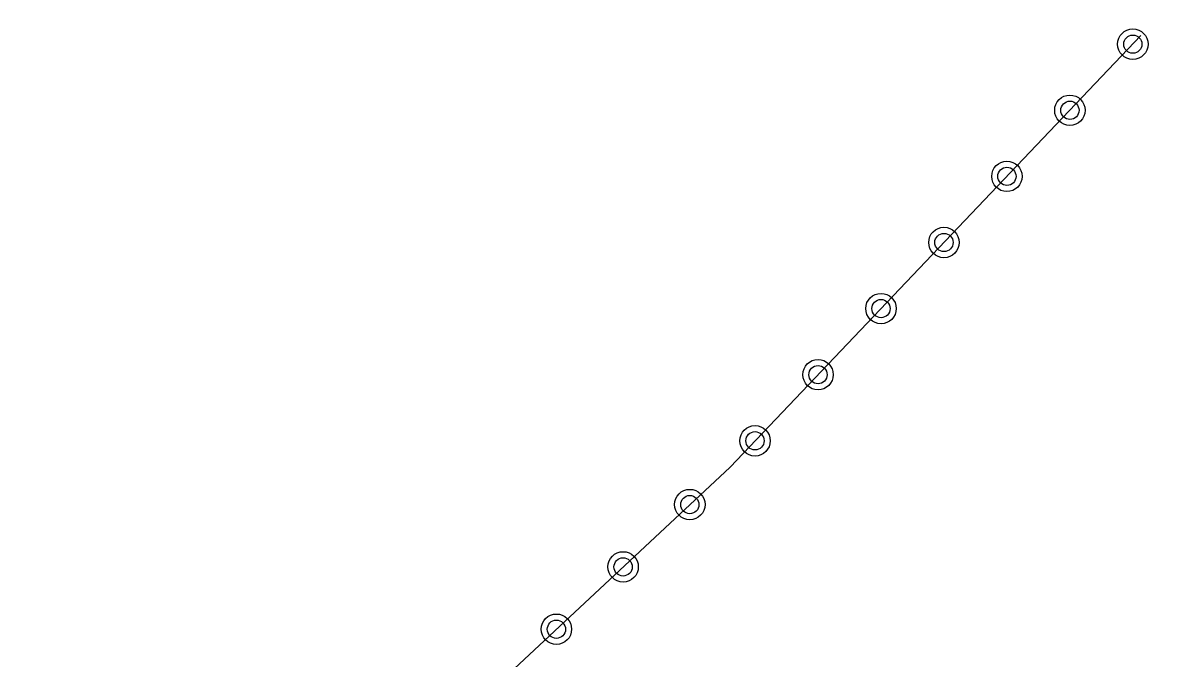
# Model space of a CAD drawing. Header units: millimetres. Extents: x 182998 to 184000, y 151998 to 153001.
# Drawn here: x 183361.39 to 183379.99, y 152122.87 to 152133.35 of the extents above; entities that cross this region are included whole.
import ezdxf

# ---------------------------------------------------------------- set-up
doc = ezdxf.new("R2010")
doc.units = ezdxf.units.MM
doc.layers.get('0').update_dxf_attribs({"linetype": 'CONTINUOUS'})
doc.layers.add('W0323', color=7, linetype='CONTINUOUS')

# ---------------------------------------------------------------- blocks, each defined once
blk = doc.blocks.new('t323o')
at = {"color": 0, "linetype": 'Continuous'}
for radius in [0.25, 0.15]:
    blk.add_circle((0, 0), radius, dxfattribs=at)

msp = doc.modelspace()

# ---------------------------------------------------------------- linework, layer by layer
at = {"layer": 'W0323'}
msp.add_lwpolyline([(183379.768, 152133.137), (183373.015, 152126.05), (183361.391, 152115.196)], dxfattribs=at)

# ---------------------------------------------------------------- block references
for p, rotation in [((183379.634, 152132.997), 226.3845855843998), ((183378.6, 152131.911), 226.3845855843998), ((183377.565, 152130.825), 226.3845855843998), ((183376.53, 152129.739), 226.3845855843998), ((183375.496, 152128.653), 226.3845855843998), ((183374.461, 152127.567), 226.3845855843998), ((183373.426, 152126.481), 226.3845855843998), ((183372.354, 152125.433), 223.0376921267383), ((183371.258, 152124.409), 223.0376921267383), ((183370.162, 152123.385), 223.0376921267383)]:
    msp.add_blockref('t323o', p, dxfattribs=dict(at, rotation=rotation))

doc.saveas('drawing.dxf')
